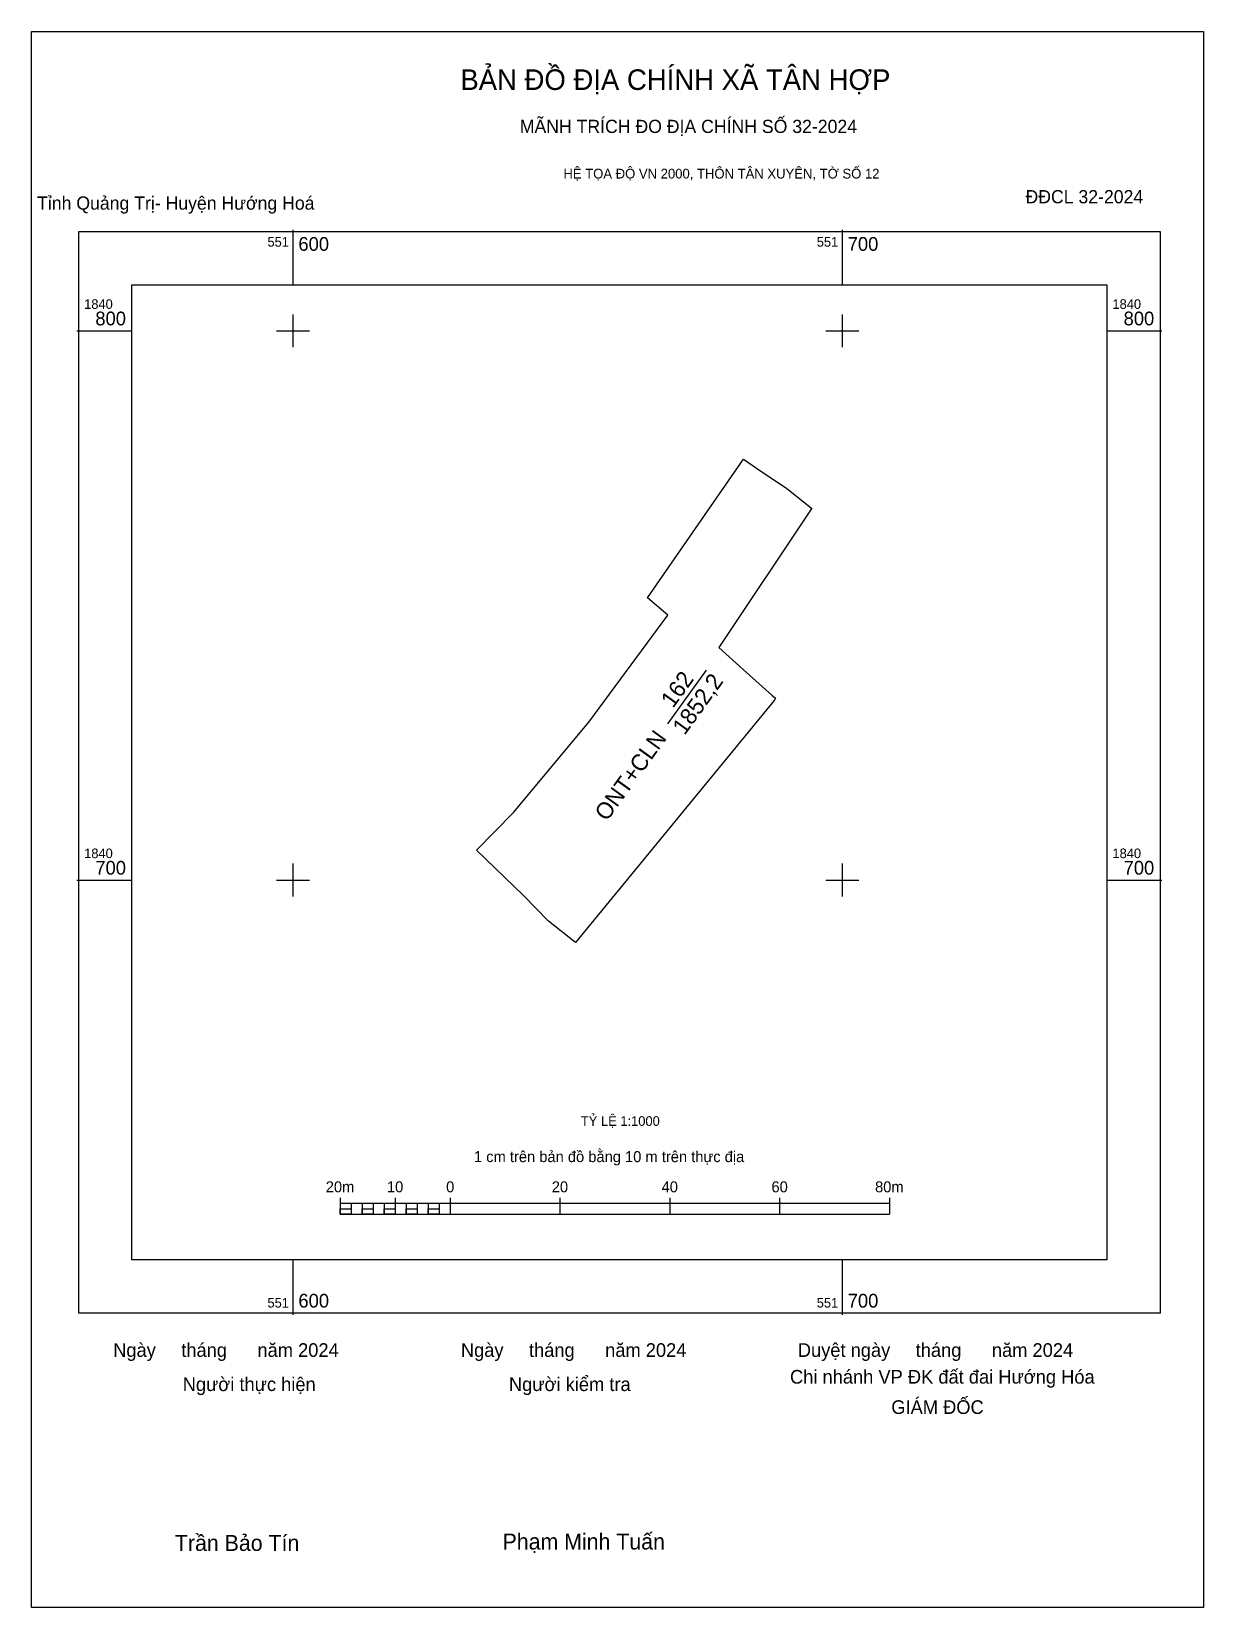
# Model space of a CAD drawing. Extents: x 551552 to 551766, y 1840568 to 1840854.
import ezdxf

# ---------------------------------------------------------------- set-up
doc = ezdxf.new("R2010")
doc.units = 0
for name, color, linetype in [('Level 10', 7, 'Continuous'), ('Level 13', 7, 'Continuous'), ('Level 15', 7, 'Continuous'), ('Level 27', 7, 'Continuous'), ('Level 6', 7, 'Continuous'), ('Level 62', 7, 'Continuous'), ('Level 63', 7, 'Continuous'), ('Level 9', 7, 'Continuous')]:
    doc.layers.add(name, color=color, linetype=linetype)

msp = doc.modelspace()

# ---------------------------------------------------------------- linework, layer by layer
at = {"layer": 'Level 10'}
msp.add_lwpolyline([(551687.86, 1840733.11), (551687.64, 1840732.7), (551651.43, 1840688.66), (551646.52, 1840692.5), (551642, 1840697.21), (551633.41, 1840705.44), (551640.14, 1840712.33), (551653.86, 1840728.75), (551668.23, 1840748.26), (551664.53, 1840751.41), (551682.05, 1840776.61), (551684.6, 1840774.89), (551689.93, 1840771.31), (551694.42, 1840767.73), (551694.47, 1840767.69), (551677.53, 1840742.36), (551682, 1840738.36), (551687.21, 1840733.69)], close=True, dxfattribs=at)
at = {"layer": 'Level 13'}
msp.add_line((551668.23, 1840728.46), (551675.27, 1840738.21), dxfattribs=at)
at = {"layer": 'Level 15'}
msp.add_lwpolyline([(551552.41, 1840854.49), (551765.77, 1840854.49), (551765.77, 1840567.58), (551552.41, 1840567.58)], close=True, dxfattribs=at)
at = {"layer": 'Level 27'}
for p, q in [((551664.53, 1840751.41), (551664.52, 1840751.42)), ((551682, 1840738.36), (551682, 1840738.37)), ((551687.21, 1840733.69), (551687.22, 1840733.7)), ((551687.86, 1840733.11), (551687.87, 1840733.1)), ((551633.41, 1840705.44), (551633.4, 1840705.44)), ((551651.43, 1840688.66), (551651.44, 1840688.66))]:
    msp.add_line(p, q, dxfattribs=at)
at = {"layer": 'Level 62'}
msp.add_lwpolyline([(551570.69, 1840808.38), (551748.2, 1840808.38), (551748.2, 1840630.87), (551570.69, 1840630.87)], close=True, dxfattribs=at)
at = {"layer": 'Level 63'}
for p, q in [((551600, 1840818.38), (551600, 1840808.38)), ((551700, 1840818.38), (551700, 1840808.38)), ((551600, 1840803), (551600, 1840797)), ((551700, 1840803), (551700, 1840797)), ((551560.69, 1840800), (551570.69, 1840800)), ((551597, 1840800), (551603, 1840800)), ((551697, 1840800), (551703, 1840800)), ((551748.2, 1840800), (551758.2, 1840800)), ((551600, 1840703), (551600, 1840697)), ((551700, 1840703), (551700, 1840697)), ((551560.69, 1840700), (551570.69, 1840700)), ((551597, 1840700), (551603, 1840700)), ((551697, 1840700), (551703, 1840700)), ((551748.2, 1840700), (551758.2, 1840700)), ((551608.6, 1840642.16), (551608.6, 1840639.16)), ((551608.6, 1840641.16), (551708.6, 1840641.16)), ((551610.6, 1840641.16), (551610.6, 1840639.16)), ((551612.6, 1840641.16), (551612.6, 1840639.16)), ((551614.6, 1840641.16), (551614.6, 1840639.16)), ((551616.6, 1840641.16), (551616.6, 1840639.16)), ((551618.6, 1840642.16), (551618.6, 1840639.16)), ((551618.6, 1840641.16), (551618.6, 1840639.16)), ((551620.6, 1840641.16), (551620.6, 1840639.16)), ((551622.6, 1840641.16), (551622.6, 1840639.16)), ((551624.6, 1840641.16), (551624.6, 1840639.16)), ((551626.6, 1840641.16), (551626.6, 1840639.16)), ((551628.6, 1840642.16), (551628.6, 1840639.16)), ((551628.6, 1840641.16), (551628.6, 1840639.16)), ((551648.6, 1840642.16), (551648.6, 1840639.16)), ((551668.6, 1840642.16), (551668.6, 1840639.16)), ((551688.6, 1840642.16), (551688.6, 1840639.16)), ((551708.6, 1840642.16), (551708.6, 1840639.16)), ((551608.6, 1840639.16), (551708.6, 1840639.16)), ((551600, 1840630.87), (551600, 1840620.87)), ((551700, 1840630.87), (551700, 1840620.87))]:
    msp.add_line(p, q, dxfattribs=at)
for points in [[(551561, 1840818.07), (551757.89, 1840818.07), (551757.89, 1840621.18), (551561, 1840621.18)], [(551608.6, 1840640.16), (551610.6, 1840640.16), (551610.6, 1840639.16), (551608.6, 1840639.16)], [(551608.6, 1840640.16), (551610.6, 1840640.16), (551610.6, 1840639.16), (551608.6, 1840639.16)], [(551612.6, 1840640.16), (551614.6, 1840640.16), (551614.6, 1840639.16), (551612.6, 1840639.16)], [(551616.6, 1840640.16), (551618.6, 1840640.16), (551618.6, 1840639.16), (551616.6, 1840639.16)], [(551620.6, 1840640.16), (551622.6, 1840640.16), (551622.6, 1840639.16), (551620.6, 1840639.16)], [(551624.6, 1840640.16), (551626.6, 1840640.16), (551626.6, 1840639.16), (551624.6, 1840639.16)]]:
    msp.add_lwpolyline(points, close=True, dxfattribs=at)

# ---------------------------------------------------------------- texts
at = {"layer": 'Level 13'}
for s, p in [('162', (551669.21, 1840731.18)), ('1852,2', (551671.31, 1840726.25)), ('ONT+CLN', (551657.15, 1840710.57))]:
    msp.add_text(s, height=3, rotation=54.1549, dxfattribs=at).set_placement(p)
at = {"layer": 'Level 6'}
msp.add_text('TỶ LỆ 1:1000', height=1.7579, dxfattribs=at).set_placement((551652.42, 1840655.26))
at = {"layer": 'Level 63'}
for s, height, p in [('BẢN ĐỒ ĐỊA CHÍNH XÃ TÂN HỢP', 3.7437, (551630.49, 1840843.86)), ('MÃNH TRÍCH ĐO ĐỊA CHÍNH SỐ 32-2024', 2.4022, (551641.3, 1840836.02)), ('HỆ TỌA ĐỘ VN 2000, THÔN TÂN XUYÊN, TỜ SỐ 12', 1.7782, (551649.25, 1840827.73)), ('551', 1.75, (551595.37, 1840815.32)), ('600', 2.5, (551601, 1840814.57)), ('551', 1.75, (551695.37, 1840815.32)), ('700', 2.5, (551701, 1840814.57)), ('1840', 1.75, (551562, 1840804)), ('800', 2.5, (551564.03, 1840801)), ('1840', 1.75, (551749.2, 1840804)), ('800', 2.5, (551751.23, 1840801)), ('D', 0.01, (551681.95, 1840776.47)), ('D', 0.01, (551681.95, 1840776.47)), ('D', 0.01, (551681.95, 1840776.47)), ('D', 0.01, (551681.95, 1840776.47)), ('D', 0.01, (551681.95, 1840776.47)), ('D', 0.01, (551681.95, 1840776.47)), ('D', 0.01, (551681.95, 1840776.47)), ('D', 0.01, (551681.95, 1840776.47)), ('D', 0.01, (551681.95, 1840776.47)), ('D', 0.01, (551681.95, 1840776.47)), ('D', 0.01, (551681.95, 1840776.47)), ('D', 0.01, (551681.95, 1840776.47)), ('D', 0.01, (551681.95, 1840776.47)), ('1840', 1.75, (551562, 1840704)), ('1840', 1.75, (551749.2, 1840704)), ('700', 2.5, (551564.03, 1840701)), ('700', 2.5, (551751.23, 1840701)), ('1 cm trên bản đồ bằng 10 m trên thực địa', 2, (551632.96, 1840648.66)), ('20m', 2, (551605.98, 1840643.16)), ('10', 2, (551617.12, 1840643.16)), ('0', 2, (551627.89, 1840643.16)), ('20', 2, (551647.12, 1840643.16)), ('40', 2, (551667.12, 1840643.16)), ('60', 2, (551687.12, 1840643.16)), ('80m', 2, (551705.98, 1840643.16)), ('551', 1.75, (551595.37, 1840622.18)), ('600', 2.5, (551601, 1840622.18)), ('551', 1.75, (551695.37, 1840622.18)), ('700', 2.5, (551701, 1840622.18)), ('Ngày     tháng      năm 2024', 2.4883, (551567.28, 1840613.2)), ('Ngày     tháng      năm 2024', 2.4883, (551630.58, 1840613.2)), ('Duyệt ngày     tháng      năm 2024', 2.4883, (551691.92, 1840613.2)), ('Chi nhánh VP ĐK đất đai Hướng Hóa', 2.4883, (551690.5, 1840608.33)), ('Người thực hiện', 2.4883, (551579.94, 1840606.98)), ('Người kiểm tra', 2.4883, (551639.33, 1840606.98)), ('GIÁM ĐỐC', 2.488, (551708.94, 1840602.81)), ('Trần Bảo Tín', 2.9024, (551578.52, 1840577.87)), ('Phạm Minh Tuấn', 2.9024, (551638.17, 1840578.13))]:
    msp.add_text(s, height=height, dxfattribs=at).set_placement(p)
at = {"layer": 'Level 9'}
for s, p in [('Tỉnh Quảng Trị- Huyện Hướng Hoá', (551553.43, 1840822.06)), ('ĐĐCL 32-2024', (551733.37, 1840823.22))]:
    msp.add_text(s, height=2.4022, dxfattribs=at).set_placement(p)

doc.saveas('drawing.dxf')
